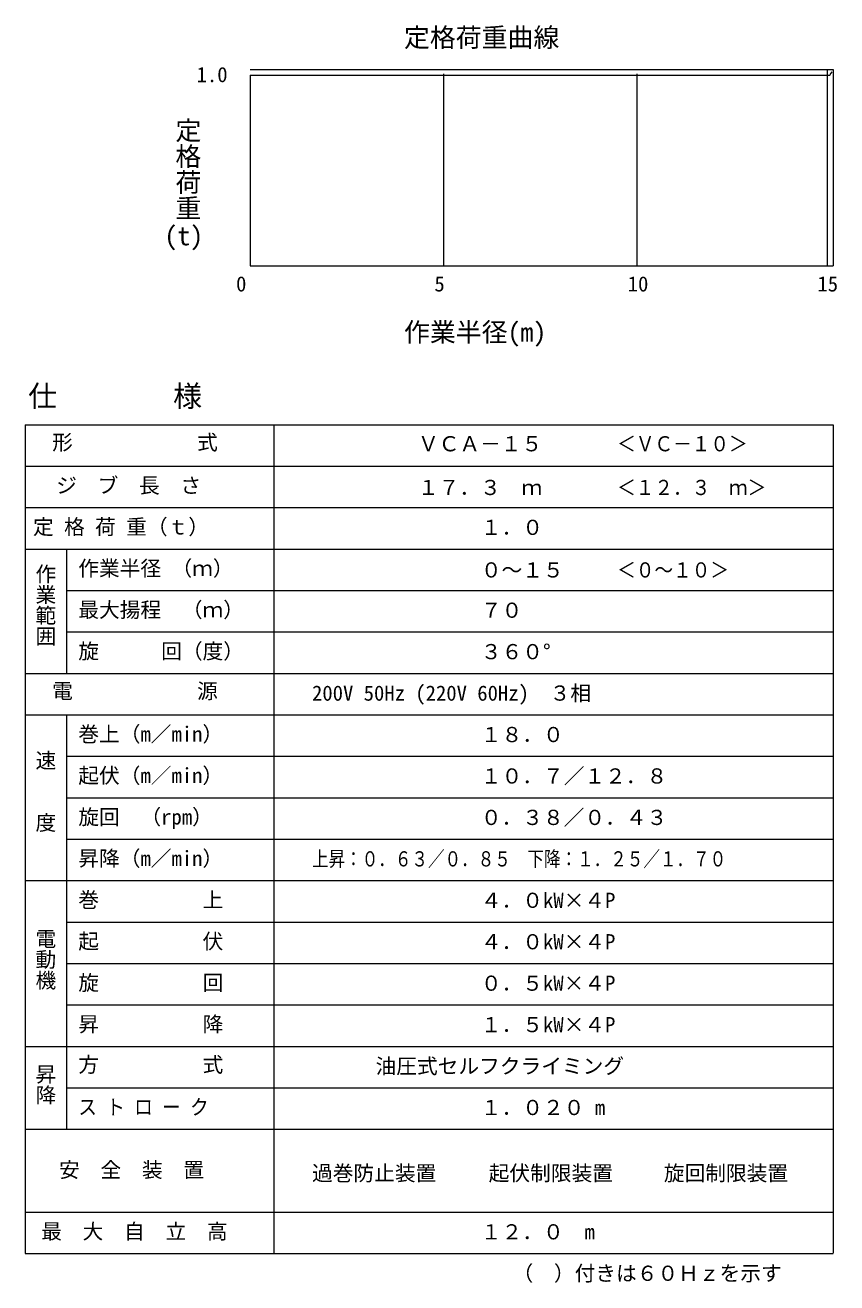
# Model space of a CAD drawing. Units: millimetres, scale not verified. Extents: x -13241 to 13140, y -18213 to 19944.
# Drawn here: x 1385 to 13140, y -18213 to -4 of the extents above; entities that cross this region are included whole.
import ezdxf
from ezdxf.enums import TextEntityAlignment as Align

# ---------------------------------------------------------------- set-up
doc = ezdxf.new("R2010")
doc.units = ezdxf.units.MM
doc.header["$LTSCALE"] = 40
doc.layers.add('0-3_05 寸法', color=7, linetype='Continuous', lineweight=18)
doc.styles.add('@ＭＳ ゴシック', font='')
doc.styles.add('ＭＳ ゴシック', font='')
doc.styles.get('@ＭＳ ゴシック').set_extended_font_data('@MS Gothic')
doc.styles.get('ＭＳ ゴシック').set_extended_font_data('MS Gothic')

msp = doc.modelspace()

# ---------------------------------------------------------------- linework, layer by layer
at = {"layer": '0-3_05 寸法'}
for p, q in [((4642.52, -645.27), (13084.51, -645.27)), ((7442.51, -709.67), (7442.51, -3487.27)), ((10242.51, -709.67), (10242.51, -3487.27)), ((13000.51, -645.27), (13000.51, -3487.27)), ((13042.17, -716.04), (13070.68, -681.48)), ((13084.51, -645.27), (13084.51, -3487.27)), ((4642.52, -729.27), (4642.52, -3487.27)), ((4642.52, -729.27), (13042.51, -729.27)), ((4642.52, -3487.27), (13084.51, -3487.27)), ((1384.51, -5789.61), (1384.51, -17789.61)), ((1384.51, -5789.61), (13084.51, -5789.61)), ((4984.51, -5789.61), (4984.51, -17789.61)), ((13084.51, -5789.61), (13084.51, -17785.61)), ((1384.51, -6389.61), (13084.51, -6389.61)), ((1384.51, -6989.61), (13084.51, -6989.61)), ((1384.51, -7589.61), (13084.51, -7589.61)), ((1984.51, -7589.61), (1984.51, -9389.61)), ((1984.51, -8189.61), (13084.51, -8189.61)), ((1984.51, -8789.61), (13084.51, -8789.61)), ((1384.51, -9389.61), (13084.51, -9389.61)), ((1384.51, -9989.61), (13084.51, -9989.61)), ((1984.51, -9989.61), (1984.51, -15989.61)), ((1984.51, -10589.61), (13084.51, -10589.61)), ((1984.51, -11189.61), (13084.51, -11189.61)), ((1984.51, -11789.61), (13084.51, -11789.61)), ((1384.51, -12389.61), (13084.51, -12389.61)), ((1984.51, -12989.61), (13084.51, -12989.61)), ((1984.51, -13589.61), (13084.51, -13589.61)), ((1984.51, -14189.61), (13084.51, -14189.61)), ((1384.51, -14789.61), (13084.51, -14789.61)), ((1984.51, -15389.61), (13084.51, -15389.61)), ((1384.51, -15989.61), (13084.51, -15989.61)), ((1384.51, -17189.61), (13084.51, -17189.61)), ((1384.51, -17789.61), (13084.51, -17789.61))]:
    msp.add_line(p, q, dxfattribs=at)

# ---------------------------------------------------------------- texts
at = {"layer": '0-3_05 寸法', "style": 'ＭＳ ゴシック'}
for s, height, p in [('定格荷重曲線', 274.9, (6870.84, -401.56)), ('1.0', 219.9, (3867.39, -895.32)), ('(t)', 274.9, (3401.32, -3273.78)), ('0', 219.9, (4439.46, -3925.89)), ('5', 219.9, (7311.5, -3925.89)), ('10', 219.9, (10111.5, -3925.89)), ('15', 219.9, (12858.84, -3925.89)), ('作業半径(m)', 274.9, (6870.84, -4668.44)), ('仕\u3000\u3000\u3000\u3000様', 307.9, (1427.52, -5620.01)), ('形\u3000\u3000\u3000\u3000\u3000\u3000式', 219.9, (1775.12, -6220.01)), ('ＶＣＡ－１５', 219.9, (7073.91, -6240.36)), ('ジ\u3000ブ\u3000長\u3000さ', 219.9, (1834.5, -6843.91)), ('１７．３\u3000ｍ', 219.9, (7073.91, -6873.31)), ('定 格 荷 重（ｔ）', 219.9, (1498.84, -7443.91)), ('１．０', 219.9, (7984.51, -7450.57)), ('作業半径 （ｍ）', 219.9, (2154.29, -8043.91)), ('０～１５', 219.9, (7984.51, -8067.2)), ('最大揚程\u3000（ｍ）', 219.9, (2154.29, -8643.91)), ('７０', 219.9, (7984.51, -8650.57)), ('旋\u3000\u3000\u3000回（度）', 219.9, (2154.29, -9243.91)), ('３６０°', 219.9, (7984.51, -9250.57)), ('電\u3000\u3000\u3000\u3000\u3000\u3000源', 219.9, (1775.12, -9820.01)), ('200V 50Hz (220V 60Hz)\u3000３相', 219.9, (5539.17, -9850.57)), ('巻上（m／min）', 219.9, (2154.29, -10443.91)), ('１８．０', 219.9, (7984.51, -10450.57)), ('起伏（m／min）', 219.9, (2154.29, -11043.91)), ('１０．７／１２．８', 219.9, (7984.51, -11050.57)), ('旋回\u3000（rpm）', 219.9, (2154.29, -11643.91)), ('０．３８／０．４３', 219.9, (7984.51, -11650.57)), ('昇降（m／min）', 219.9, (2154.29, -12243.91)), ('巻\u3000\u3000\u3000\u3000\u3000上', 219.9, (2154.29, -12843.91)), ('４．０kW×４P', 219.9, (7984.51, -12850.57)), ('起\u3000\u3000\u3000\u3000\u3000伏', 219.9, (2154.29, -13443.91)), ('４．０kW×４P', 219.9, (7984.51, -13450.57)), ('旋\u3000\u3000\u3000\u3000\u3000回', 219.9, (2154.29, -14043.91)), ('０．５kW×４P', 219.9, (7984.51, -14050.57)), ('昇\u3000\u3000\u3000\u3000\u3000降', 219.9, (2154.29, -14643.91)), ('１．５kW×４P', 219.9, (7984.51, -14650.57)), ('方\u3000\u3000\u3000\u3000\u3000式', 219.9, (2154.29, -15229.72)), ('油圧式セルフクライミング', 219.9, (6459.58, -15250.4)), ('１．０２０ m', 219.9, (7984.51, -15850.57)), ('安\u3000全\u3000装\u3000置', 219.9, (1875.82, -16753.02)), ('過巻防止装置', 219.9, (5539.17, -16800.68)), ('起伏制限装置', 219.9, (8097.79, -16800.68)), ('旋回制限装置', 219.9, (10634.36, -16800.68)), ('最\u3000大\u3000自\u3000立\u3000高', 219.9, (1617.18, -17643.91)), ('１２．０\u3000m', 219.9, (7984.51, -17650.57)), ('（\u3000）付きは６０Ｈｚを示す', 219.9, (8442.74, -18250.57))]:
    msp.add_text(s, height=height, dxfattribs=at).set_placement(p, align=Align.BOTTOM_LEFT)
at = {"layer": '0-3_05 寸法', "style": '@ＭＳ ゴシック'}
for s, height, p in [('定格荷重', 274.9, (3523.44, -1336.8)), ('作業範囲', 219.9, (1504.58, -7797.51)), ('速\u3000\u3000度', 219.9, (1504.58, -10497.11)), ('電動機', 219.9, (1504.58, -13079.33)), ('昇降', 219.9, (1504.58, -15042.33))]:
    msp.add_text(s, height=height, rotation=270, dxfattribs=at).set_placement(p, align=Align.BOTTOM_LEFT)
at = {"layer": '0-3_05 寸法', "style": 'ＭＳ ゴシック'}
for s, width, p in [('＜ＶＣ－１０＞', 0.9, (9958.41, -6240.36)), ('＜１２．３\u3000ｍ＞', 0.9, (9958.41, -6873.31)), ('＜０～１０＞', 0.9, (9958.41, -8067.2)), ('上昇：０．６３／０．８５\u3000下降：１．２５／１．７０', 0.8, (5539.17, -12250.57)), ('ス ト ロ ー ク', 0.9, (2154.29, -15843.91))]:
    msp.add_text(s, height=219.9, dxfattribs=dict(at, width=width)).set_placement(p, align=Align.BOTTOM_LEFT)

doc.saveas('drawing.dxf')
